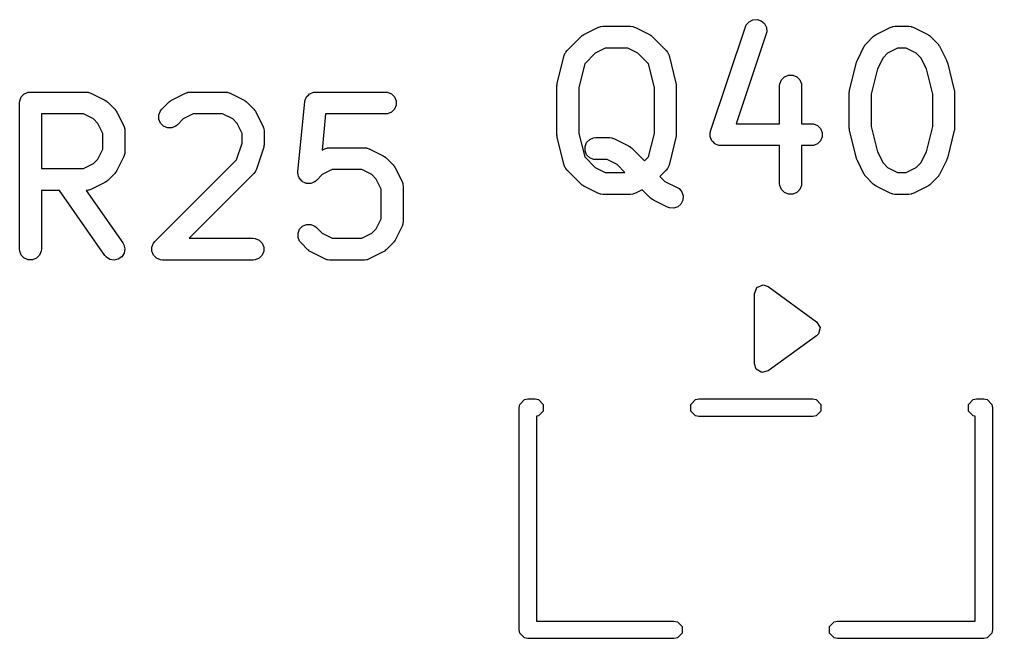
# Model space of a CAD drawing. Header units: millimetres. Extents: x 4 to 152, y 19 to 149.
# Drawn here: x 25.46 to 32.12, y 135.18 to 139.42 of the extents above; entities that cross this region are included whole.
import ezdxf

# ---------------------------------------------------------------- set-up
doc = ezdxf.new("R2010")
doc.units = ezdxf.units.MM
doc.layers.add('F.Silkscreen', color=41, linetype='CONTINUOUS', true_color=0xf2eda1)

msp = doc.modelspace()

# ---------------------------------------------------------------- linework, layer by layer
at = {"layer": 'F.Silkscreen', "linetype": 'CONTINUOUS'}
for p, q in [((30.428849, 139.366517), (30.434843, 139.379942)), ((30.434843, 139.379942), (30.454017, 139.402049)), ((30.454017, 139.402049), (30.48019, 139.415136)), ((30.48019, 139.415136), (30.50938, 139.417211)), ((30.50938, 139.417211), (30.537142, 139.407957)), ((30.537142, 139.407957), (30.55925, 139.388783)), ((30.55925, 139.388783), (30.572336, 139.362609)), ((29.317307, 139.310682), (29.323602, 139.314644)), ((29.323602, 139.314644), (29.41884, 139.362263)), ((29.41884, 139.362263), (29.432571, 139.367518)), ((29.432571, 139.367518), (29.43526, 139.36771)), ((29.43526, 139.36771), (29.437749, 139.36874)), ((29.437749, 139.36874), (29.452381, 139.370181)), ((29.452381, 139.370181), (29.642857, 139.370181)), ((29.642857, 139.370181), (29.657489, 139.36874)), ((29.657489, 139.36874), (29.659978, 139.367709)), ((29.659978, 139.367709), (29.662666, 139.367518)), ((29.662666, 139.367518), (29.676398, 139.362263)), ((29.676398, 139.362263), (29.771636, 139.314644)), ((29.771636, 139.314644), (29.777935, 139.31068)), ((30.190754, 138.652232), (30.428849, 139.366517)), ((30.571151, 139.319082), (30.365962, 138.703515)), ((30.574411, 139.333419), (30.571151, 139.319082)), ((30.572336, 139.362609), (30.574411, 139.333419)), ((31.317302, 139.31068), (31.323602, 139.314644)), ((31.323602, 139.314644), (31.41884, 139.362263)), ((31.41884, 139.362263), (31.432571, 139.367518)), ((31.432571, 139.367518), (31.43526, 139.36771)), ((31.43526, 139.36771), (31.437749, 139.36874)), ((31.437749, 139.36874), (31.452381, 139.370181)), ((31.452381, 139.370181), (31.547619, 139.370181)), ((31.547619, 139.370181), (31.562251, 139.36874)), ((31.562251, 139.36874), (31.56474, 139.367709)), ((31.56474, 139.367709), (31.567428, 139.367518)), ((31.567428, 139.367518), (31.58116, 139.362263)), ((31.58116, 139.362263), (31.676398, 139.314644)), ((31.676398, 139.314644), (31.682697, 139.31068)), ((29.208872, 139.205357), (29.30411, 139.300595)), ((29.30411, 139.300595), (29.30986, 139.305316)), ((29.30986, 139.305316), (29.311159, 139.306812)), ((29.311159, 139.306812), (29.313413, 139.308232)), ((29.313413, 139.308232), (29.315475, 139.309923)), ((29.315475, 139.309923), (29.317307, 139.310682)), ((29.777935, 139.31068), (29.779763, 139.309922)), ((29.779763, 139.309922), (29.781819, 139.308234)), ((29.781819, 139.308234), (29.784079, 139.306812)), ((29.784079, 139.306812), (29.785378, 139.305314)), ((29.785378, 139.305314), (29.791128, 139.300595)), ((29.791128, 139.300595), (29.886366, 139.205357)), ((31.248852, 139.243668), (31.250274, 139.245927)), ((31.250274, 139.245927), (31.251772, 139.247227)), ((31.251772, 139.247227), (31.256491, 139.252976)), ((31.256491, 139.252976), (31.30411, 139.300595)), ((31.30411, 139.300595), (31.309859, 139.305314)), ((31.309859, 139.305314), (31.311159, 139.306812)), ((31.311159, 139.306812), (31.313418, 139.308234)), ((31.313418, 139.308234), (31.315475, 139.309922)), ((31.315475, 139.309922), (31.317302, 139.31068)), ((31.682697, 139.31068), (31.684525, 139.309922)), ((31.684525, 139.309922), (31.686581, 139.308234)), ((31.686581, 139.308234), (31.688841, 139.306812)), ((31.688841, 139.306812), (31.69014, 139.305314)), ((31.69014, 139.305314), (31.69589, 139.300595)), ((31.69589, 139.300595), (31.743509, 139.252976)), ((31.743509, 139.252976), (31.748227, 139.247227)), ((31.748227, 139.247227), (31.749726, 139.245927)), ((31.749726, 139.245927), (31.751147, 139.243668)), ((29.189144, 139.170514), (29.194091, 139.18436)), ((29.194091, 139.18436), (29.197411, 139.188842)), ((29.197411, 139.188842), (29.199545, 139.193992)), ((29.199545, 139.193992), (29.208872, 139.205357)), ((29.40157, 139.185923), (29.329627, 139.113981)), ((29.470086, 139.220181), (29.40157, 139.185923)), ((29.625152, 139.220181), (29.470086, 139.220181)), ((29.693668, 139.185923), (29.625152, 139.220181)), ((29.76561, 139.113981), (29.693668, 139.185923)), ((29.886366, 139.205357), (29.895694, 139.193992)), ((29.895694, 139.193992), (29.897828, 139.188839)), ((29.897828, 139.188839), (29.901147, 139.18436)), ((29.901147, 139.18436), (29.906094, 139.170514)), ((31.194823, 139.138246), (31.242442, 139.233484)), ((31.242442, 139.233484), (31.246406, 139.239784)), ((31.246406, 139.239784), (31.247164, 139.241611)), ((31.247164, 139.241611), (31.248852, 139.243668)), ((31.40157, 139.185923), (31.371163, 139.155516)), ((31.470086, 139.220181), (31.40157, 139.185923)), ((31.529914, 139.220181), (31.470086, 139.220181)), ((31.59843, 139.185923), (31.529914, 139.220181)), ((31.628837, 139.155516), (31.59843, 139.185923)), ((31.751147, 139.243668), (31.752836, 139.241611)), ((31.752836, 139.241611), (31.753593, 139.239784)), ((31.753593, 139.239784), (31.757558, 139.233484)), ((31.757558, 139.233484), (31.805177, 139.138246)), ((29.141525, 138.980038), (29.189144, 139.170514)), ((29.329627, 139.113981), (29.289286, 138.952614)), ((29.805952, 138.952614), (29.76561, 139.113981)), ((29.906094, 139.170514), (29.953713, 138.980038)), ((31.141525, 138.932419), (31.189144, 139.122895)), ((31.189144, 139.122895), (31.189529, 139.123975)), ((31.189529, 139.123975), (31.189568, 139.124514)), ((31.189568, 139.124514), (31.191895, 139.130596)), ((31.191895, 139.130596), (31.194091, 139.136741)), ((31.194091, 139.136741), (31.194413, 139.137177)), ((31.194413, 139.137177), (31.194823, 139.138246)), ((31.371163, 139.155516), (31.332669, 139.078529)), ((31.66733, 139.078529), (31.628837, 139.155516)), ((31.805177, 139.138246), (31.805586, 139.137177)), ((31.805586, 139.137177), (31.805909, 139.136741)), ((31.805909, 139.136741), (31.808101, 139.130605)), ((31.808101, 139.130605), (31.810432, 139.124515)), ((31.810432, 139.124515), (31.81047, 139.123975)), ((31.81047, 139.123975), (31.810856, 139.122895)), ((31.810856, 139.122895), (31.858475, 138.932419)), ((31.332669, 139.078529), (31.289286, 138.904995)), ((31.710714, 138.904995), (31.66733, 139.078529)), ((29.141149, 138.977502), (29.141525, 138.980038)), ((29.953713, 138.980038), (29.954088, 138.977502)), ((30.664536, 138.97648), (30.675735, 139.003516)), ((30.675735, 139.003516), (30.696427, 139.024208)), ((30.696427, 139.024208), (30.723463, 139.035407)), ((30.723463, 139.035407), (30.752727, 139.035407)), ((30.752727, 139.035407), (30.779763, 139.024208)), ((30.779763, 139.024208), (30.800455, 139.003516)), ((30.800455, 139.003516), (30.811654, 138.97648)), ((25.494046, 138.907541), (25.521082, 138.91874)), ((25.521082, 138.91874), (25.535714, 138.920181)), ((25.535714, 138.920181), (25.916666, 138.920181)), ((25.916666, 138.920181), (25.931298, 138.91874)), ((25.931298, 138.91874), (25.933787, 138.917709)), ((25.933787, 138.917709), (25.936475, 138.917518)), ((25.936475, 138.917518), (25.950207, 138.912263)), ((26.597411, 138.912263), (26.611142, 138.917518)), ((26.611142, 138.917518), (26.613831, 138.91771)), ((26.613831, 138.91771), (26.61632, 138.91874)), ((26.61632, 138.91874), (26.630952, 138.920181)), ((26.630952, 138.920181), (26.869047, 138.920181)), ((26.869047, 138.920181), (26.883679, 138.91874)), ((26.883679, 138.91874), (26.886168, 138.917709)), ((26.886168, 138.917709), (26.888856, 138.917518)), ((26.888856, 138.917518), (26.902588, 138.912263)), ((27.452839, 138.911378), (27.463336, 138.914546)), ((27.463336, 138.914546), (27.473463, 138.91874)), ((27.473463, 138.91874), (27.479068, 138.919293)), ((27.479068, 138.919293), (27.480855, 138.919831)), ((27.480855, 138.919831), (27.482683, 138.919649)), ((27.482683, 138.919649), (27.488095, 138.920181)), ((27.488095, 138.920181), (27.964285, 138.920181)), ((27.964285, 138.920181), (27.978917, 138.91874)), ((27.978917, 138.91874), (28.005953, 138.907541)), ((29.139286, 138.961848), (29.139537, 138.964402)), ((29.139286, 138.628515), (29.139286, 138.961848)), ((29.139375, 138.965494), (29.140184, 138.970968)), ((29.139537, 138.964402), (29.139375, 138.965494)), ((29.140184, 138.970968), (29.140727, 138.97648)), ((29.140727, 138.97648), (29.141149, 138.977502)), ((29.289286, 138.952614), (29.289286, 138.637749)), ((29.805952, 138.637749), (29.805952, 138.952614)), ((29.954088, 138.977502), (29.954511, 138.97648)), ((29.954511, 138.97648), (29.955053, 138.970968)), ((29.955053, 138.970968), (29.955863, 138.965494)), ((29.955863, 138.965494), (29.9557, 138.964402)), ((29.9557, 138.964402), (29.955952, 138.961848)), ((29.955952, 138.961848), (29.955952, 138.628515)), ((30.663095, 138.961848), (30.664536, 138.97648)), ((30.663095, 138.703515), (30.663095, 138.961848)), ((30.811654, 138.97648), (30.813095, 138.961848)), ((30.813095, 138.961848), (30.813095, 138.703515)), ((31.139286, 138.914229), (31.139537, 138.916783)), ((31.139286, 138.676134), (31.139286, 138.914229)), ((31.139375, 138.917875), (31.140184, 138.923349)), ((31.139537, 138.916783), (31.139375, 138.917875)), ((31.140184, 138.923349), (31.140727, 138.928861)), ((31.140727, 138.928861), (31.141149, 138.929883)), ((31.141149, 138.929883), (31.141525, 138.932419)), ((31.858475, 138.932419), (31.85885, 138.929883)), ((31.85885, 138.929883), (31.859273, 138.928861)), ((31.859273, 138.928861), (31.859815, 138.923349)), ((31.859815, 138.923349), (31.860625, 138.917875)), ((31.860625, 138.917875), (31.860462, 138.916783)), ((31.860462, 138.916783), (31.860714, 138.914229)), ((31.860714, 138.914229), (31.860714, 138.676134)), ((25.460714, 138.845181), (25.462155, 138.859813)), ((25.462155, 138.859813), (25.473354, 138.886849)), ((25.473354, 138.886849), (25.494046, 138.907541)), ((25.950207, 138.912263), (26.045445, 138.864644)), ((26.045445, 138.864644), (26.051744, 138.86068)), ((26.051744, 138.86068), (26.053572, 138.859922)), ((26.053572, 138.859922), (26.055628, 138.858234)), ((26.055628, 138.858234), (26.057888, 138.856812)), ((26.057888, 138.856812), (26.059187, 138.855314)), ((26.059187, 138.855314), (26.064937, 138.850595)), ((26.064937, 138.850595), (26.112556, 138.802976)), ((26.435062, 138.802976), (26.482681, 138.850595)), ((26.482681, 138.850595), (26.48843, 138.855314)), ((26.48843, 138.855314), (26.48973, 138.856812)), ((26.48973, 138.856812), (26.491989, 138.858234)), ((26.491989, 138.858234), (26.494046, 138.859922)), ((26.494046, 138.859922), (26.495873, 138.86068)), ((26.495873, 138.86068), (26.502173, 138.864644)), ((26.502173, 138.864644), (26.597411, 138.912263)), ((26.902588, 138.912263), (26.997826, 138.864644)), ((26.997826, 138.864644), (27.004125, 138.86068)), ((27.004125, 138.86068), (27.005953, 138.859922)), ((27.005953, 138.859922), (27.008009, 138.858234)), ((27.008009, 138.858234), (27.010269, 138.856812)), ((27.010269, 138.856812), (27.011568, 138.855314)), ((27.011568, 138.855314), (27.017318, 138.850595)), ((27.017318, 138.850595), (27.064937, 138.802976)), ((27.365848, 138.376454), (27.413467, 138.852644)), ((27.413467, 138.852644), (27.414536, 138.857977)), ((27.414536, 138.859813), (27.415249, 138.861536)), ((27.414536, 138.857977), (27.414536, 138.859813)), ((27.415249, 138.861536), (27.416357, 138.86706)), ((27.416357, 138.86706), (27.421539, 138.87672)), ((27.421539, 138.87672), (27.425735, 138.886849)), ((27.425735, 138.886849), (27.428406, 138.889521)), ((27.428406, 138.889521), (27.430191, 138.892847)), ((27.430191, 138.892847), (27.438673, 138.899788)), ((27.438673, 138.899788), (27.446427, 138.907541)), ((27.446427, 138.907541), (27.449915, 138.908987)), ((27.449915, 138.908987), (27.452839, 138.911378)), ((28.005953, 138.907541), (28.026645, 138.886849)), ((28.026645, 138.886849), (28.037844, 138.859813)), ((28.037844, 138.859813), (28.037844, 138.830549)), ((31.289286, 138.904995), (31.289286, 138.685368)), ((31.710714, 138.685368), (31.710714, 138.904995)), ((25.460714, 137.845181), (25.460714, 138.845181)), ((26.112556, 138.802976), (26.117274, 138.797227)), ((26.117274, 138.797227), (26.118773, 138.795927)), ((26.118773, 138.795927), (26.120194, 138.793668)), ((26.120194, 138.793668), (26.121883, 138.791611)), ((26.121883, 138.791611), (26.12264, 138.789784)), ((26.12264, 138.789784), (26.126605, 138.783484)), ((26.126605, 138.783484), (26.174224, 138.688246)), ((26.414536, 138.764574), (26.425735, 138.791611)), ((26.425735, 138.791611), (26.435062, 138.802976)), ((27.064937, 138.802976), (27.069655, 138.797227)), ((27.069655, 138.797227), (27.071154, 138.795927)), ((27.071154, 138.795927), (27.072575, 138.793668)), ((27.072575, 138.793668), (27.074264, 138.791611)), ((27.074264, 138.791611), (27.075021, 138.789784)), ((27.075021, 138.789784), (27.078986, 138.783484)), ((27.078986, 138.783484), (27.126605, 138.688246)), ((28.005953, 138.782821), (27.978917, 138.771622)), ((28.026645, 138.803513), (28.005953, 138.782821)), ((28.037844, 138.830549), (28.026645, 138.803513)), ((25.898961, 138.770181), (25.610714, 138.770181)), ((25.610714, 138.770181), (25.610714, 138.396372)), ((25.967477, 138.735923), (25.898961, 138.770181)), ((25.997884, 138.705516), (25.967477, 138.735923)), ((26.414536, 138.735312), (26.414536, 138.764574)), ((26.425735, 138.708275), (26.414536, 138.735312)), ((26.580141, 138.735923), (26.541128, 138.69691)), ((26.648657, 138.770181), (26.580141, 138.735923)), ((26.851342, 138.770181), (26.648657, 138.770181)), ((26.919858, 138.735923), (26.851342, 138.770181)), ((26.950265, 138.705516), (26.919858, 138.735923)), ((27.555969, 138.770181), (27.53115, 138.521991)), ((27.964285, 138.770181), (27.555969, 138.770181)), ((27.978917, 138.771622), (27.964285, 138.770181)), ((26.032142, 138.637), (25.997884, 138.705516)), ((26.174224, 138.688246), (26.179479, 138.674515)), ((26.179479, 138.674515), (26.17967, 138.671826)), ((26.17967, 138.671826), (26.180701, 138.669337)), ((26.180701, 138.669337), (26.182142, 138.654705)), ((26.182142, 138.654705), (26.182142, 138.511848)), ((26.446427, 138.687583), (26.425735, 138.708275)), ((26.473464, 138.676384), (26.446427, 138.687583)), ((26.502726, 138.676384), (26.473464, 138.676384)), ((26.529763, 138.687583), (26.502726, 138.676384)), ((26.541128, 138.69691), (26.529763, 138.687583)), ((26.984523, 138.637), (26.950265, 138.705516)), ((27.126605, 138.688246), (27.13186, 138.674515)), ((27.13186, 138.674515), (27.132051, 138.671826)), ((27.132051, 138.671826), (27.133082, 138.669337)), ((27.133082, 138.669337), (27.134523, 138.654705)), ((27.134523, 138.654705), (27.134523, 138.559467)), ((30.189104, 138.644979), (30.190754, 138.652232)), ((30.365962, 138.703515), (30.663095, 138.703515)), ((30.813095, 138.703515), (30.880952, 138.703515)), ((30.880952, 138.703515), (30.895584, 138.702074)), ((30.895584, 138.702074), (30.92262, 138.690875)), ((30.92262, 138.690875), (30.943312, 138.670183)), ((30.943312, 138.670183), (30.954511, 138.643147)), ((31.139537, 138.673581), (31.139286, 138.676134)), ((31.139375, 138.672488), (31.139537, 138.673581)), ((31.140184, 138.667015), (31.139375, 138.672488)), ((31.140727, 138.661502), (31.140184, 138.667015)), ((31.141149, 138.660481), (31.140727, 138.661502)), ((31.141525, 138.657944), (31.141149, 138.660481)), ((31.189144, 138.467468), (31.141525, 138.657944)), ((31.289286, 138.685368), (31.332669, 138.511834)), ((31.66733, 138.511834), (31.710714, 138.685368)), ((31.858475, 138.657944), (31.810856, 138.467468)), ((31.85885, 138.660481), (31.858475, 138.657944)), ((31.859273, 138.661502), (31.85885, 138.660481)), ((31.859815, 138.667015), (31.859273, 138.661502)), ((31.860625, 138.672488), (31.859815, 138.667015)), ((31.860714, 138.676134), (31.860462, 138.673581)), ((31.860462, 138.673581), (31.860625, 138.672488)), ((26.032142, 138.529553), (26.032142, 138.637)), ((26.984523, 138.571637), (26.984523, 138.637)), ((29.139537, 138.625962), (29.139286, 138.628515)), ((29.139375, 138.624869), (29.139537, 138.625962)), ((29.140184, 138.619396), (29.139375, 138.624869)), ((29.140727, 138.613883), (29.140184, 138.619396)), ((29.141149, 138.612862), (29.140727, 138.613883)), ((29.141525, 138.610325), (29.141149, 138.612862)), ((29.189144, 138.419849), (29.141525, 138.610325)), ((29.289286, 138.637749), (29.329627, 138.476383)), ((29.342402, 138.574945), (29.363094, 138.595637)), ((29.363094, 138.595637), (29.39013, 138.606836)), ((29.39013, 138.606836), (29.404762, 138.608277)), ((29.404762, 138.608277), (29.5, 138.608277)), ((29.5, 138.608277), (29.514632, 138.606836)), ((29.514632, 138.606836), (29.517121, 138.605805)), ((29.517121, 138.605805), (29.519809, 138.605614)), ((29.519809, 138.605614), (29.533541, 138.600359)), ((29.533541, 138.600359), (29.628779, 138.55274)), ((29.76561, 138.476383), (29.805952, 138.637749)), ((29.953713, 138.610325), (29.906094, 138.419849)), ((29.954088, 138.612862), (29.953713, 138.610325)), ((29.954511, 138.613883), (29.954088, 138.612862)), ((29.955053, 138.619396), (29.954511, 138.613883)), ((29.955863, 138.624869), (29.955053, 138.619396)), ((29.955952, 138.628515), (29.9557, 138.625962)), ((29.9557, 138.625962), (29.955863, 138.624869)), ((30.187494, 138.637895), (30.188346, 138.641642)), ((30.188346, 138.62591), (30.187494, 138.637895)), ((30.188346, 138.643147), (30.189104, 138.644979)), ((30.188346, 138.641642), (30.188346, 138.643147)), ((30.188346, 138.613883), (30.188346, 138.62591)), ((30.189378, 138.611392), (30.188346, 138.613883)), ((30.189569, 138.608705), (30.189378, 138.611392)), ((30.194943, 138.597956), (30.189569, 138.608705)), ((30.199545, 138.586847), (30.194943, 138.597956)), ((30.20145, 138.584942), (30.199545, 138.586847)), ((30.202655, 138.582532), (30.20145, 138.584942)), ((30.211737, 138.574655), (30.202655, 138.582532)), ((30.943312, 138.586847), (30.92262, 138.566155)), ((30.954511, 138.613883), (30.943312, 138.586847)), ((30.954511, 138.643147), (30.954511, 138.613883)), ((25.997884, 138.461037), (26.032142, 138.529553)), ((26.946351, 138.457124), (26.984523, 138.571637)), ((27.130674, 138.535749), (27.083055, 138.392893)), ((27.132323, 138.543005), (27.130674, 138.535749)), ((27.133082, 138.544835), (27.132323, 138.543005)), ((27.133343, 138.547489), (27.133082, 138.544835)), ((27.133934, 138.550086), (27.133343, 138.547489)), ((27.134523, 138.559467), (27.133793, 138.552061)), ((27.133793, 138.552061), (27.133934, 138.550086)), ((27.53115, 138.521991), (27.549792, 138.531311)), ((27.549792, 138.531311), (27.563523, 138.536566)), ((27.563523, 138.536566), (27.566212, 138.536758)), ((27.566212, 138.536758), (27.568701, 138.537788)), ((27.568701, 138.537788), (27.583333, 138.539229)), ((27.583333, 138.539229), (27.821428, 138.539229)), ((27.821428, 138.539229), (27.83606, 138.537788)), ((27.83606, 138.537788), (27.838549, 138.536757)), ((27.838549, 138.536757), (27.841237, 138.536566)), ((27.841237, 138.536566), (27.854969, 138.531311)), ((27.854969, 138.531311), (27.950207, 138.483692)), ((29.331203, 138.547909), (29.342402, 138.574945)), ((29.331203, 138.518645), (29.331203, 138.547909)), ((29.342402, 138.491609), (29.331203, 138.518645)), ((29.628779, 138.55274), (29.635078, 138.548776)), ((29.635078, 138.548776), (29.636906, 138.548018)), ((29.636906, 138.548018), (29.638962, 138.54633)), ((29.638962, 138.54633), (29.641222, 138.544908)), ((29.641222, 138.544908), (29.642521, 138.54341)), ((29.642521, 138.54341), (29.648271, 138.538691)), ((29.648271, 138.538691), (29.738094, 138.448867)), ((30.220237, 138.566155), (30.211737, 138.574655)), ((30.222725, 138.565125), (30.220237, 138.566155)), ((30.224762, 138.563358), (30.222725, 138.565125)), ((30.236165, 138.559557), (30.224762, 138.563358)), ((30.247273, 138.554956), (30.236165, 138.559557)), ((30.251099, 138.55458), (30.247273, 138.554956)), ((30.252525, 138.554104), (30.251099, 138.55458)), ((30.254499, 138.554245), (30.252525, 138.554104)), ((30.261905, 138.553515), (30.254499, 138.554245)), ((30.663095, 138.553515), (30.261905, 138.553515)), ((30.663095, 138.295181), (30.663095, 138.553515)), ((30.880952, 138.553515), (30.813095, 138.553515)), ((30.813095, 138.553515), (30.813095, 138.295181)), ((30.895584, 138.554956), (30.880952, 138.553515)), ((30.92262, 138.566155), (30.895584, 138.554956)), ((25.967477, 138.43063), (25.997884, 138.461037)), ((26.174224, 138.478307), (26.126605, 138.383069)), ((26.179479, 138.492038), (26.174224, 138.478307)), ((26.17967, 138.494728), (26.179479, 138.492038)), ((26.180701, 138.497216), (26.17967, 138.494728)), ((26.182142, 138.511848), (26.180701, 138.497216)), ((26.387443, 137.898214), (26.946351, 138.457124)), ((27.950207, 138.483692), (27.956506, 138.479728)), ((27.956506, 138.479728), (27.958334, 138.47897)), ((27.958334, 138.47897), (27.96039, 138.477282)), ((27.96039, 138.477282), (27.96265, 138.47586)), ((27.96265, 138.47586), (27.963949, 138.474362)), ((27.963949, 138.474362), (27.969699, 138.469643)), ((27.969699, 138.469643), (28.017318, 138.422024)), ((29.329627, 138.476383), (29.40157, 138.404439)), ((29.363094, 138.470917), (29.342402, 138.491609)), ((29.39013, 138.459718), (29.363094, 138.470917)), ((29.404762, 138.458277), (29.39013, 138.459718)), ((29.482295, 138.458277), (29.404762, 138.458277)), ((29.55081, 138.42402), (29.482295, 138.458277)), ((29.738094, 138.448867), (29.76561, 138.476383)), ((31.189529, 138.466389), (31.189144, 138.467468)), ((31.189568, 138.465849), (31.189529, 138.466389)), ((31.191895, 138.459768), (31.189568, 138.465849)), ((31.194091, 138.453622), (31.191895, 138.459768)), ((31.194413, 138.453187), (31.194091, 138.453622)), ((31.194823, 138.452117), (31.194413, 138.453187)), ((31.242442, 138.356879), (31.194823, 138.452117)), ((31.332669, 138.511834), (31.371163, 138.434847)), ((31.628836, 138.434847), (31.66733, 138.511834)), ((31.805177, 138.452117), (31.757558, 138.356879)), ((31.805586, 138.453187), (31.805177, 138.452117)), ((31.805909, 138.453622), (31.805586, 138.453187)), ((31.808101, 138.459759), (31.805909, 138.453622)), ((31.810432, 138.465848), (31.808101, 138.459759)), ((31.81047, 138.466389), (31.810432, 138.465848)), ((31.810856, 138.467468), (31.81047, 138.466389)), ((25.610714, 138.396372), (25.898961, 138.396372)), ((25.898961, 138.396372), (25.967477, 138.43063)), ((26.126605, 138.383069), (26.12264, 138.37677)), ((27.083055, 138.392893), (27.077061, 138.379467)), ((27.601038, 138.389229), (27.532522, 138.354971)), ((27.803723, 138.389229), (27.601038, 138.389229)), ((27.872239, 138.354971), (27.803723, 138.389229)), ((28.017318, 138.422024), (28.022036, 138.416275)), ((28.022036, 138.416275), (28.023535, 138.414975)), ((28.023535, 138.414975), (28.024956, 138.412716)), ((28.024956, 138.412716), (28.026645, 138.410659)), ((28.026645, 138.410659), (28.027402, 138.408832)), ((28.027402, 138.408832), (28.031367, 138.402532)), ((28.031367, 138.402532), (28.078986, 138.307294)), ((29.194091, 138.406003), (29.189144, 138.419849)), ((29.19741, 138.401524), (29.194091, 138.406003)), ((29.199544, 138.396372), (29.19741, 138.401524)), ((29.208872, 138.385006), (29.199544, 138.396372)), ((29.30411, 138.289767), (29.208872, 138.385006)), ((29.40157, 138.404439), (29.470086, 138.370181)), ((29.604649, 138.370181), (29.55081, 138.42402)), ((29.886367, 138.385007), (29.84416, 138.342801)), ((29.895694, 138.396372), (29.886367, 138.385007)), ((29.897827, 138.401524), (29.895694, 138.396372)), ((29.901147, 138.406003), (29.897827, 138.401524)), ((29.906094, 138.419849), (29.901147, 138.406003)), ((31.371163, 138.434847), (31.40157, 138.404439)), ((31.40157, 138.404439), (31.470086, 138.370181)), ((31.529914, 138.370181), (31.598429, 138.404439)), ((31.598429, 138.404439), (31.628836, 138.434847)), ((26.064937, 138.315958), (26.059187, 138.31124)), ((26.112556, 138.363577), (26.064937, 138.315958)), ((26.117274, 138.369327), (26.112556, 138.363577)), ((26.118773, 138.370626), (26.117274, 138.369327)), ((26.120194, 138.372886), (26.118773, 138.370626)), ((26.121883, 138.374942), (26.120194, 138.372886)), ((26.12264, 138.37677), (26.121883, 138.374942)), ((27.064937, 138.363577), (26.621542, 137.920181)), ((27.074265, 138.374942), (27.064937, 138.363577)), ((27.075296, 138.377433), (27.074265, 138.374942)), ((27.077061, 138.379467), (27.075296, 138.377433)), ((27.365826, 138.361751), (27.365848, 138.376454)), ((27.366917, 138.358136), (27.365826, 138.361751)), ((27.366917, 138.35436), (27.366917, 138.358136)), ((27.371111, 138.344235), (27.366917, 138.35436)), ((27.374279, 138.333735), (27.371111, 138.344235)), ((27.37667, 138.330812), (27.374279, 138.333735)), ((27.378116, 138.327323), (27.37667, 138.330812)), ((27.385869, 138.31957), (27.378116, 138.327323)), ((27.39281, 138.311087), (27.385869, 138.31957)), ((27.493509, 138.315958), (27.482144, 138.306631)), ((27.532522, 138.354971), (27.493509, 138.315958)), ((27.902646, 138.324564), (27.872239, 138.354971)), ((27.936904, 138.256048), (27.902646, 138.324564)), ((29.470086, 138.370181), (29.604649, 138.370181)), ((29.84416, 138.342801), (29.87776, 138.309201)), ((31.246405, 138.350583), (31.242442, 138.356879)), ((31.247163, 138.348753), (31.246405, 138.350583)), ((31.248852, 138.346695), (31.247163, 138.348753)), ((31.250274, 138.344436), (31.248852, 138.346695)), ((31.251772, 138.343137), (31.250274, 138.344436)), ((31.25649, 138.337388), (31.251772, 138.343137)), ((31.304109, 138.289768), (31.25649, 138.337388)), ((31.470086, 138.370181), (31.529914, 138.370181)), ((31.743509, 138.337387), (31.695891, 138.289768)), ((31.748227, 138.343137), (31.743509, 138.337387)), ((31.749726, 138.344436), (31.748227, 138.343137)), ((31.751147, 138.346695), (31.749726, 138.344436)), ((31.752837, 138.348753), (31.751147, 138.346695)), ((31.753594, 138.350583), (31.752837, 138.348753)), ((31.757558, 138.356879), (31.753594, 138.350583)), ((25.931298, 138.247813), (25.917781, 138.246482)), ((25.933787, 138.248845), (25.931298, 138.247813)), ((25.936475, 138.249035), (25.933787, 138.248845)), ((25.950207, 138.25429), (25.936475, 138.249035)), ((26.045445, 138.301909), (25.950207, 138.25429)), ((26.051744, 138.305874), (26.045445, 138.301909)), ((26.053572, 138.306631), (26.051744, 138.305874)), ((26.055628, 138.30832), (26.053572, 138.306631)), ((26.057888, 138.309741), (26.055628, 138.30832)), ((26.059187, 138.31124), (26.057888, 138.309741)), ((27.396136, 138.309303), (27.39281, 138.311087)), ((27.398808, 138.306631), (27.396136, 138.309303)), ((27.408935, 138.302436), (27.398808, 138.306631)), ((27.418597, 138.297253), (27.408935, 138.302436)), ((27.422356, 138.296878), (27.418597, 138.297253)), ((27.425845, 138.295432), (27.422356, 138.296878)), ((27.436806, 138.295432), (27.425845, 138.295432)), ((27.447716, 138.294341), (27.436806, 138.295432)), ((27.451332, 138.295432), (27.447716, 138.294341)), ((27.455107, 138.295432), (27.451332, 138.295432)), ((27.465232, 138.299627), (27.455107, 138.295432)), ((27.475732, 138.302794), (27.465232, 138.299627)), ((27.478655, 138.305186), (27.475732, 138.302794)), ((27.482144, 138.306631), (27.478655, 138.305186)), ((27.936904, 138.053363), (27.936904, 138.256048)), ((28.078986, 138.307294), (28.084241, 138.293563)), ((28.084241, 138.293563), (28.084432, 138.290874)), ((28.084432, 138.290874), (28.085463, 138.288385)), ((28.085463, 138.288385), (28.086904, 138.273753)), ((28.086904, 138.273753), (28.086904, 138.035658)), ((29.30986, 138.285047), (29.30411, 138.289767)), ((29.311159, 138.28355), (29.30986, 138.285047)), ((29.313413, 138.282131), (29.311159, 138.28355)), ((29.315475, 138.280439), (29.313413, 138.282131)), ((29.317307, 138.279681), (29.315475, 138.280439)), ((29.323602, 138.275718), (29.317307, 138.279681)), ((29.41884, 138.228099), (29.323602, 138.275718)), ((29.723286, 138.251543), (29.676398, 138.228099)), ((29.7803, 138.194529), (29.723286, 138.251543)), ((29.87776, 138.309201), (29.962112, 138.267025)), ((29.962112, 138.267025), (29.974555, 138.259193)), ((29.974555, 138.259193), (29.993728, 138.237085)), ((30.664536, 138.280549), (30.663095, 138.295181)), ((30.675735, 138.253513), (30.664536, 138.280549)), ((30.696427, 138.232821), (30.675735, 138.253513)), ((30.800455, 138.253513), (30.779763, 138.232821)), ((30.811654, 138.280549), (30.800455, 138.253513)), ((30.813095, 138.295181), (30.811654, 138.280549)), ((31.309858, 138.28505), (31.304109, 138.289768)), ((31.311159, 138.28355), (31.309858, 138.28505)), ((31.313418, 138.282128), (31.311159, 138.28355)), ((31.315475, 138.28044), (31.313418, 138.282128)), ((31.317302, 138.279683), (31.315475, 138.28044)), ((31.323602, 138.275718), (31.317302, 138.279683)), ((31.41884, 138.228099), (31.323602, 138.275718)), ((31.676398, 138.275718), (31.58116, 138.228099)), ((31.682697, 138.279683), (31.676398, 138.275718)), ((31.684525, 138.28044), (31.682697, 138.279683)), ((31.686581, 138.282128), (31.684525, 138.28044)), ((31.688841, 138.28355), (31.686581, 138.282128)), ((31.690141, 138.28505), (31.688841, 138.28355)), ((31.695891, 138.289768), (31.690141, 138.28505)), ((25.73476, 138.246372), (25.610714, 138.246372)), ((25.610714, 138.246372), (25.610714, 137.845181)), ((26.0457, 137.802171), (25.73476, 138.246372)), ((25.917781, 138.246482), (26.168585, 137.88819)), ((29.432571, 138.222844), (29.41884, 138.228099)), ((29.43526, 138.222653), (29.432571, 138.222844)), ((29.437749, 138.221622), (29.43526, 138.222653)), ((29.452381, 138.220181), (29.437749, 138.221622)), ((29.642857, 138.220181), (29.452381, 138.220181)), ((29.657489, 138.221622), (29.642857, 138.220181)), ((29.659978, 138.222654), (29.657489, 138.221622)), ((29.662666, 138.222844), (29.659978, 138.222654)), ((29.676398, 138.228099), (29.662666, 138.222844)), ((29.78605, 138.189809), (29.7803, 138.194529)), ((29.787349, 138.188312), (29.78605, 138.189809)), ((29.789603, 138.186893), (29.787349, 138.188312)), ((29.791665, 138.185201), (29.789603, 138.186893)), ((29.793497, 138.184443), (29.791665, 138.185201)), ((29.799792, 138.18048), (29.793497, 138.184443)), ((29.89503, 138.132861), (29.799792, 138.18048)), ((29.993728, 138.237085), (30.002982, 138.209324)), ((30.002982, 138.209324), (30.000908, 138.180134)), ((30.723463, 138.221622), (30.696427, 138.232821)), ((30.752727, 138.221622), (30.723463, 138.221622)), ((30.779763, 138.232821), (30.752727, 138.221622)), ((31.432571, 138.222844), (31.41884, 138.228099)), ((31.43526, 138.222653), (31.432571, 138.222844)), ((31.437749, 138.221622), (31.43526, 138.222653)), ((31.452381, 138.220181), (31.437749, 138.221622)), ((31.547619, 138.220181), (31.452381, 138.220181)), ((31.562251, 138.221622), (31.547619, 138.220181)), ((31.56474, 138.222654), (31.562251, 138.221622)), ((31.567428, 138.222844), (31.56474, 138.222654)), ((31.58116, 138.228099), (31.567428, 138.222844)), ((29.908761, 138.127606), (29.89503, 138.132861)), ((29.937951, 138.125532), (29.908761, 138.127606)), ((29.965713, 138.134786), (29.937951, 138.125532)), ((29.98782, 138.153959), (29.965713, 138.134786)), ((30.000908, 138.180134), (29.98782, 138.153959)), ((27.902645, 137.984847), (27.936904, 138.053363)), ((27.366917, 137.955052), (27.378116, 137.982088)), ((27.378116, 137.982088), (27.398809, 138.002781)), ((27.398809, 138.002781), (27.425845, 138.013979)), ((27.425845, 138.013979), (27.455108, 138.013979)), ((27.455108, 138.013979), (27.482144, 138.00278)), ((27.482144, 138.00278), (27.49351, 137.993452)), ((27.49351, 137.993452), (27.532522, 137.954439)), ((27.872238, 137.954439), (27.902645, 137.984847)), ((28.078986, 138.002117), (28.031367, 137.906879)), ((28.084241, 138.015848), (28.078986, 138.002117)), ((28.084432, 138.018538), (28.084241, 138.015848)), ((28.085463, 138.021026), (28.084432, 138.018538)), ((28.086904, 138.035658), (28.085463, 138.021026)), ((26.621542, 137.920181), (27.059523, 137.920181)), ((27.059523, 137.920181), (27.074155, 137.91874)), ((27.074155, 137.91874), (27.101191, 137.907541)), ((27.366917, 137.925789), (27.366917, 137.955052)), ((27.378115, 137.898753), (27.366917, 137.925789)), ((27.532522, 137.954439), (27.601038, 137.920181)), ((27.601038, 137.920181), (27.803723, 137.920181)), ((27.803723, 137.920181), (27.872238, 137.954439)), ((26.168585, 137.88819), (26.175795, 137.875377)), ((26.175795, 137.875377), (26.182124, 137.846806)), ((26.366917, 137.859813), (26.378116, 137.886849)), ((26.366917, 137.830549), (26.366917, 137.859813)), ((26.378116, 137.886849), (26.387443, 137.898214)), ((27.101191, 137.907541), (27.121883, 137.886849)), ((27.121883, 137.886849), (27.133082, 137.859813)), ((27.133082, 137.859813), (27.133082, 137.830549)), ((27.387442, 137.887388), (27.378115, 137.898753)), ((27.435061, 137.839768), (27.387442, 137.887388)), ((28.017318, 137.887387), (27.9697, 137.839768)), ((28.022036, 137.893137), (28.017318, 137.887387)), ((28.023535, 137.894436), (28.022036, 137.893137)), ((28.024956, 137.896695), (28.023535, 137.894436)), ((28.026646, 137.898753), (28.024956, 137.896695)), ((28.027403, 137.900583), (28.026646, 137.898753)), ((28.031367, 137.906879), (28.027403, 137.900583)), ((25.462155, 137.830549), (25.460714, 137.845181)), ((25.473354, 137.803513), (25.462155, 137.830549)), ((25.494046, 137.782821), (25.473354, 137.803513)), ((25.521082, 137.771622), (25.494046, 137.782821)), ((25.577382, 137.782821), (25.550346, 137.771622)), ((25.598074, 137.803513), (25.577382, 137.782821)), ((25.609273, 137.830549), (25.598074, 137.803513)), ((25.610714, 137.845181), (25.609273, 137.830549)), ((26.055271, 137.791011), (26.0457, 137.802171)), ((26.07995, 137.775284), (26.055271, 137.791011)), ((26.161312, 137.79331), (26.137338, 137.776528)), ((26.177039, 137.817988), (26.161312, 137.79331)), ((26.182124, 137.846806), (26.177039, 137.817988)), ((26.378116, 137.803513), (26.366917, 137.830549)), ((26.398808, 137.782821), (26.378116, 137.803513)), ((26.425844, 137.771622), (26.398808, 137.782821)), ((27.101191, 137.782821), (27.074155, 137.771622)), ((27.121883, 137.803513), (27.101191, 137.782821)), ((27.133082, 137.830549), (27.121883, 137.803513)), ((27.44081, 137.83505), (27.435061, 137.839768)), ((27.442111, 137.83355), (27.44081, 137.83505)), ((27.44437, 137.832128), (27.442111, 137.83355)), ((27.446427, 137.83044), (27.44437, 137.832128)), ((27.448254, 137.829683), (27.446427, 137.83044)), ((27.454554, 137.825718), (27.448254, 137.829683)), ((27.549792, 137.778099), (27.454554, 137.825718)), ((27.950207, 137.825718), (27.854969, 137.778099)), ((27.956506, 137.829683), (27.950207, 137.825718)), ((27.958334, 137.83044), (27.956506, 137.829683)), ((27.96039, 137.832128), (27.958334, 137.83044)), ((27.96265, 137.83355), (27.96039, 137.832128)), ((27.96395, 137.83505), (27.96265, 137.83355)), ((27.9697, 137.839768), (27.96395, 137.83505)), ((25.550346, 137.771622), (25.521082, 137.771622)), ((26.108767, 137.770198), (26.07995, 137.775284)), ((26.137338, 137.776528), (26.108767, 137.770198)), ((26.440476, 137.770181), (26.425844, 137.771622)), ((27.059523, 137.770181), (26.440476, 137.770181)), ((27.074155, 137.771622), (27.059523, 137.770181)), ((27.563523, 137.772844), (27.549792, 137.778099)), ((27.566212, 137.772653), (27.563523, 137.772844)), ((27.568701, 137.771622), (27.566212, 137.772653)), ((27.583333, 137.770181), (27.568701, 137.771622)), ((27.821428, 137.770181), (27.583333, 137.770181)), ((27.83606, 137.771622), (27.821428, 137.770181)), ((27.838549, 137.772654), (27.83606, 137.771622)), ((27.841237, 137.772844), (27.838549, 137.772654)), ((27.854969, 137.778099), (27.841237, 137.772844)), ((30.49, 137.54), (30.507574, 137.582426)), ((30.507574, 137.582426), (30.55, 137.6)), ((30.55, 137.6), (30.58529, 137.588524)), ((30.58529, 137.588524), (30.91529, 137.348524)), ((30.49, 137.06), (30.49, 137.54)), ((30.91529, 137.348524), (30.939266, 137.309358)), ((30.91529, 137.251476), (30.58529, 137.011476)), ((30.928524, 137.26471), (30.91529, 137.251476)), ((30.939266, 137.309358), (30.928524, 137.26471)), ((30.501476, 137.02471), (30.49, 137.06)), ((30.540642, 137.000734), (30.501476, 137.02471)), ((30.58529, 137.011476), (30.540642, 137.000734)), ((28.88, 136.76), (28.884567, 136.782961)), ((28.884567, 136.782961), (28.917039, 136.815433)), ((28.917039, 136.815433), (28.94, 136.82)), ((28.94, 136.82), (28.99, 136.82)), ((28.99, 136.82), (29.012961, 136.815433)), ((29.012961, 136.815433), (29.045433, 136.782961)), ((29.045433, 136.782961), (29.045433, 136.737039)), ((30.054567, 136.782961), (30.087039, 136.815433)), ((30.054567, 136.737039), (30.054567, 136.782961)), ((30.087039, 136.815433), (30.11, 136.82)), ((30.11, 136.82), (30.89, 136.82)), ((30.89, 136.82), (30.912961, 136.815433)), ((30.912961, 136.815433), (30.945433, 136.782961)), ((30.945433, 136.782961), (30.945433, 136.737039)), ((31.954567, 136.782961), (31.987039, 136.815433)), ((31.954567, 136.737039), (31.954567, 136.782961)), ((31.987039, 136.815433), (32.01, 136.82)), ((32.01, 136.82), (32.06, 136.82)), ((32.06, 136.82), (32.082961, 136.815433)), ((32.082961, 136.815433), (32.115433, 136.782961)), ((32.115433, 136.782961), (32.12, 136.76)), ((28.88, 135.24), (28.88, 136.76)), ((29.045433, 136.737039), (29.012961, 136.704567)), ((30.087039, 136.704567), (30.054567, 136.737039)), ((30.945433, 136.737039), (30.912961, 136.704567)), ((31.987039, 136.704567), (31.954567, 136.737039)), ((32.12, 136.76), (32.12, 135.24)), ((29.012961, 136.704567), (29, 136.70199)), ((29, 136.70199), (29, 135.3)), ((30.11, 136.7), (30.087039, 136.704567)), ((30.89, 136.7), (30.11, 136.7)), ((30.912961, 136.704567), (30.89, 136.7)), ((32, 136.70199), (31.987039, 136.704567)), ((32, 135.3), (32, 136.70199)), ((29, 135.3), (29.94, 135.3)), ((29.94, 135.3), (29.962961, 135.295433)), ((29.962961, 135.295433), (29.995433, 135.262961)), ((29.995433, 135.262961), (29.995433, 135.217039)), ((31.004567, 135.262961), (31.037039, 135.295433)), ((31.004567, 135.217039), (31.004567, 135.262961)), ((31.037039, 135.295433), (31.06, 135.3)), ((31.06, 135.3), (32, 135.3)), ((28.884567, 135.217039), (28.88, 135.24)), ((28.917039, 135.184567), (28.884567, 135.217039)), ((28.94, 135.18), (28.917039, 135.184567)), ((29.962961, 135.184567), (29.94, 135.18)), ((29.995433, 135.217039), (29.962961, 135.184567)), ((31.037039, 135.184567), (31.004567, 135.217039)), ((31.06, 135.18), (31.037039, 135.184567)), ((32.082961, 135.184567), (32.06, 135.18)), ((32.115433, 135.217039), (32.082961, 135.184567)), ((32.12, 135.24), (32.115433, 135.217039)), ((29.94, 135.18), (28.94, 135.18)), ((32.06, 135.18), (31.06, 135.18))]:
    msp.add_line(p, q, dxfattribs=at)

doc.saveas('drawing.dxf')
